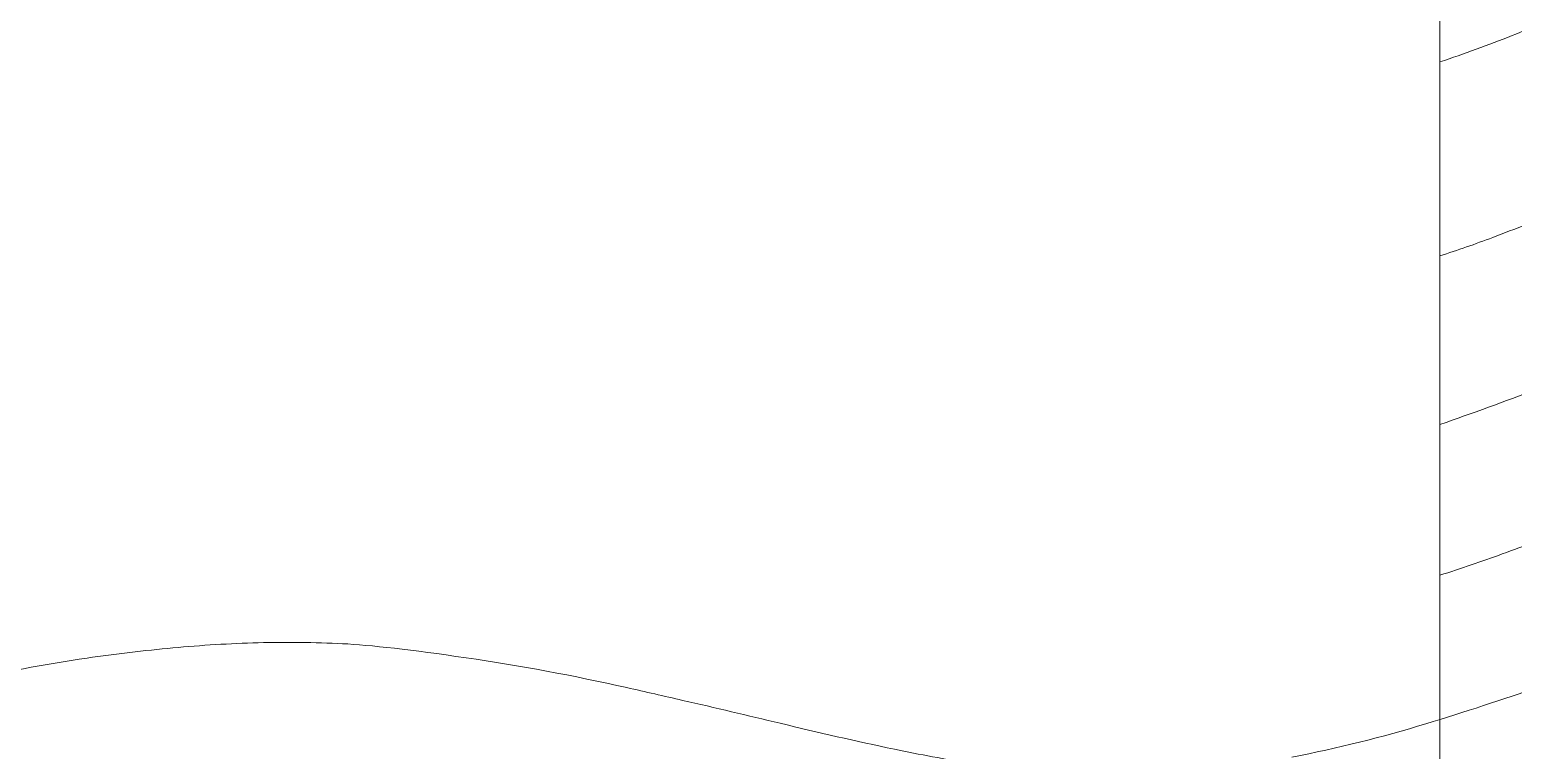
# Model space of a CAD drawing. Header units: centimetres. Extents: x 2 to 137806, y -77553 to 10.
# Drawn here: x 135382.3 to 135479.1, y -76411.4 to -76364.3 of the extents above; entities that cross this region are included whole.
import ezdxf

# ---------------------------------------------------------------- set-up
doc = ezdxf.new("R2010")
doc.units = ezdxf.units.CM
doc.header["$LTSCALE"] = 40
doc.header["$MEASUREMENT"] = 0
doc.layers.add('PDF4_Geometry', color=7, linetype='Continuous')

msp = doc.modelspace()

# ---------------------------------------------------------------- linework, layer by layer
at = {"layer": 'PDF4_Geometry', "color": 252, "lineweight": 5, "true_color": 0x888888}
for points in [[(135501.804, -76325.297, 0.033566), (135499.225, -76325.267, 0.03734), (135496.669, -76325.604, 0.034957), (135494.132, -76326.324, 0.023597), (135491.58, -76327.383, 0.014014), (135488.974, -76328.702, 0.004946), (135486.271, -76330.198, -0.002598), (135483.43, -76331.788, -0.009003), (135480.411, -76333.386, -0.014554), (135477.173, -76334.907, -0.017155), (135474.299, -76336.054), (135474.299, -76444.743), (135524.298, -76444.743), (135524.298, -76334.927, 0.011013), (135521.719, -76333.299, 0.004377), (135519.062, -76331.755, 0.007049), (135516.403, -76330.29, 0.010081), (135513.745, -76328.941, 0.013417), (135511.091, -76327.746, 0.017227), (135508.443, -76326.744, 0.021558), (135505.805, -76325.973, 0.014321), (135503.794, -76325.524)], [(135505.781, -76353.487, 0.040629), (135503.162, -76353.874, 0.030579), (135500.374, -76354.706, 0.017708), (135497.955, -76355.665, 0.006571), (135495.412, -76356.855, 0.005613), (135491.49, -76358.808, -0.002189), (135487.104, -76361.02, -0.007859), (135482.988, -76362.991, -0.012042), (135479.001, -76364.715, -0.012739), (135474.299, -76366.433), (135474.299, -76444.78), (135519.298, -76444.78), (135519.298, -76484.752), (135279.305, -76484.752)], [(135519.298, -76444.755), (135474.299, -76444.755), (135474.299, -76379.083, 0.013214), (135477.737, -76377.882, 0.012006), (135482.127, -76376.12, 0.007668)], [(135274.305, -76489.752), (135524.298, -76489.752), (135524.298, -76388.55, 0.004357), (135521.996, -76385.988, 0.010577), (135520.419, -76384.349, 0.016559), (135518.777, -76382.818, 0.022746), (135517.041, -76381.437, 0.028996), (135515.186, -76380.252, 0.03448), (135513.183, -76379.306, 0.038106), (135511.004, -76378.643, 0.039107), (135508.621, -76378.309, 0.037399), (135506.022, -76378.344, 0.03313), (135503.15, -76378.796, 0.025785), (135499.988, -76379.68, 0.015134), (135496.568, -76380.94, 0.007528), (135492.896, -76382.481, 0.001812), (135488.995, -76384.202, -0.002886), (135484.887, -76386.003, -0.007056), (135480.594, -76387.784, -0.010389), (135474.299, -76390.083), (135474.299, -76444.81), (135519.298, -76444.81), (135519.298, -76484.752), (135279.305, -76484.752)], [(135279.305, -76484.752), (135519.298, -76484.752), (135519.298, -76444.83), (135474.299, -76444.83), (135474.299, -76399.924, 0.010079), (135478.361, -76398.537, 0.006487), (135482.63, -76396.92, 0.002643), (135486.734, -76395.279, -0.001629), (135490.652, -76393.702, -0.006699), (135494.365, -76392.277, -0.013226), (135497.851, -76391.094, -0.022169), (135501.114, -76390.235, -0.027229), (135504.102, -76389.753, -0.030116), (135506.832, -76389.634, -0.031251), (135509.375, -76389.836, -0.030625), (135511.733, -76390.323, -0.028307), (135513.932, -76391.056, -0.025569), (135516.04, -76392.025, -0.01857), (135517.996, -76393.136, -0.015015), (135519.824, -76394.35, -0.009724), (135521.636, -76395.684, -0.003954), (135524.298, -76397.777), (135524.298, -76489.752), (135274.305, -76489.752)], [(135464.646, -76411.792, 0.025451), (135473.383, -76409.621, 0.01065), (135480.857, -76407.169, 0.001472), (135481.838, -76406.821, 0.000187), (135488.04, -76404.6, -0.005774), (135491.758, -76403.311, -0.011697), (135495.293, -76402.226, -0.017125), (135498.614, -76401.404, -0.021979), (135501.66, -76400.904, -0.022829), (135504.568, -76400.689, -0.023281), (135507.296, -76400.741, -0.022618), (135509.871, -76401.028, -0.02085), (135512.315, -76401.52, -0.018554), (135514.65, -76402.184, -0.015279), (135516.889, -76402.988, -0.01164), (135519.056, -76403.902, -0.00777), (135521.173, -76404.892, -0.002785), (135524.298, -76406.459), (135524.298, -76489.752), (135274.305, -76489.752)], [(135357.037, -76411.026, 0.007924), (135366.896, -76409.042, -0.00558), (135377.777, -76406.803, -0.011061), (135386.077, -76405.33, -0.012614), (135391.668, -76404.665, -0.016456), (135397.234, -76404.329, -0.019421), (135402.735, -76404.391)], [(135457.8, -76412.869, -0.022349), (135453.241, -76413.043, -0.020674), (135448.573, -76412.803, -0.016689), (135443.721, -76412.199, -0.011639), (135438.718, -76411.28, -0.007173), (135431.274, -76409.582, 0.002152), (135424.914, -76408.088, 0.001144), (135421.266, -76407.256, 0.019046), (135410.788, -76405.311)]]:
    msp.add_lwpolyline(points, format="xyb", dxfattribs=at)
for points in [[(135279.305, -76484.752), (135519.298, -76484.752), (135519.298, -76444.764), (135474.299, -76444.764), (135474.299, -76351.768), (135475.272, -76351.447)], [(135474.299, -76409.34), (135474.299, -76450.743)]]:
    msp.add_lwpolyline(points, dxfattribs=at)
msp.add_open_spline([(135402.735, -76404.391), (135404.554, -76404.483), (135407.238, -76404.79), (135410.788, -76405.311)], degree=3, dxfattribs=at)
msp.add_open_spline([(135402.735, -76404.391), (135404.554, -76404.483), (135407.238, -76404.79), (135410.788, -76405.311)], degree=3, dxfattribs=at)

doc.saveas('drawing.dxf')
